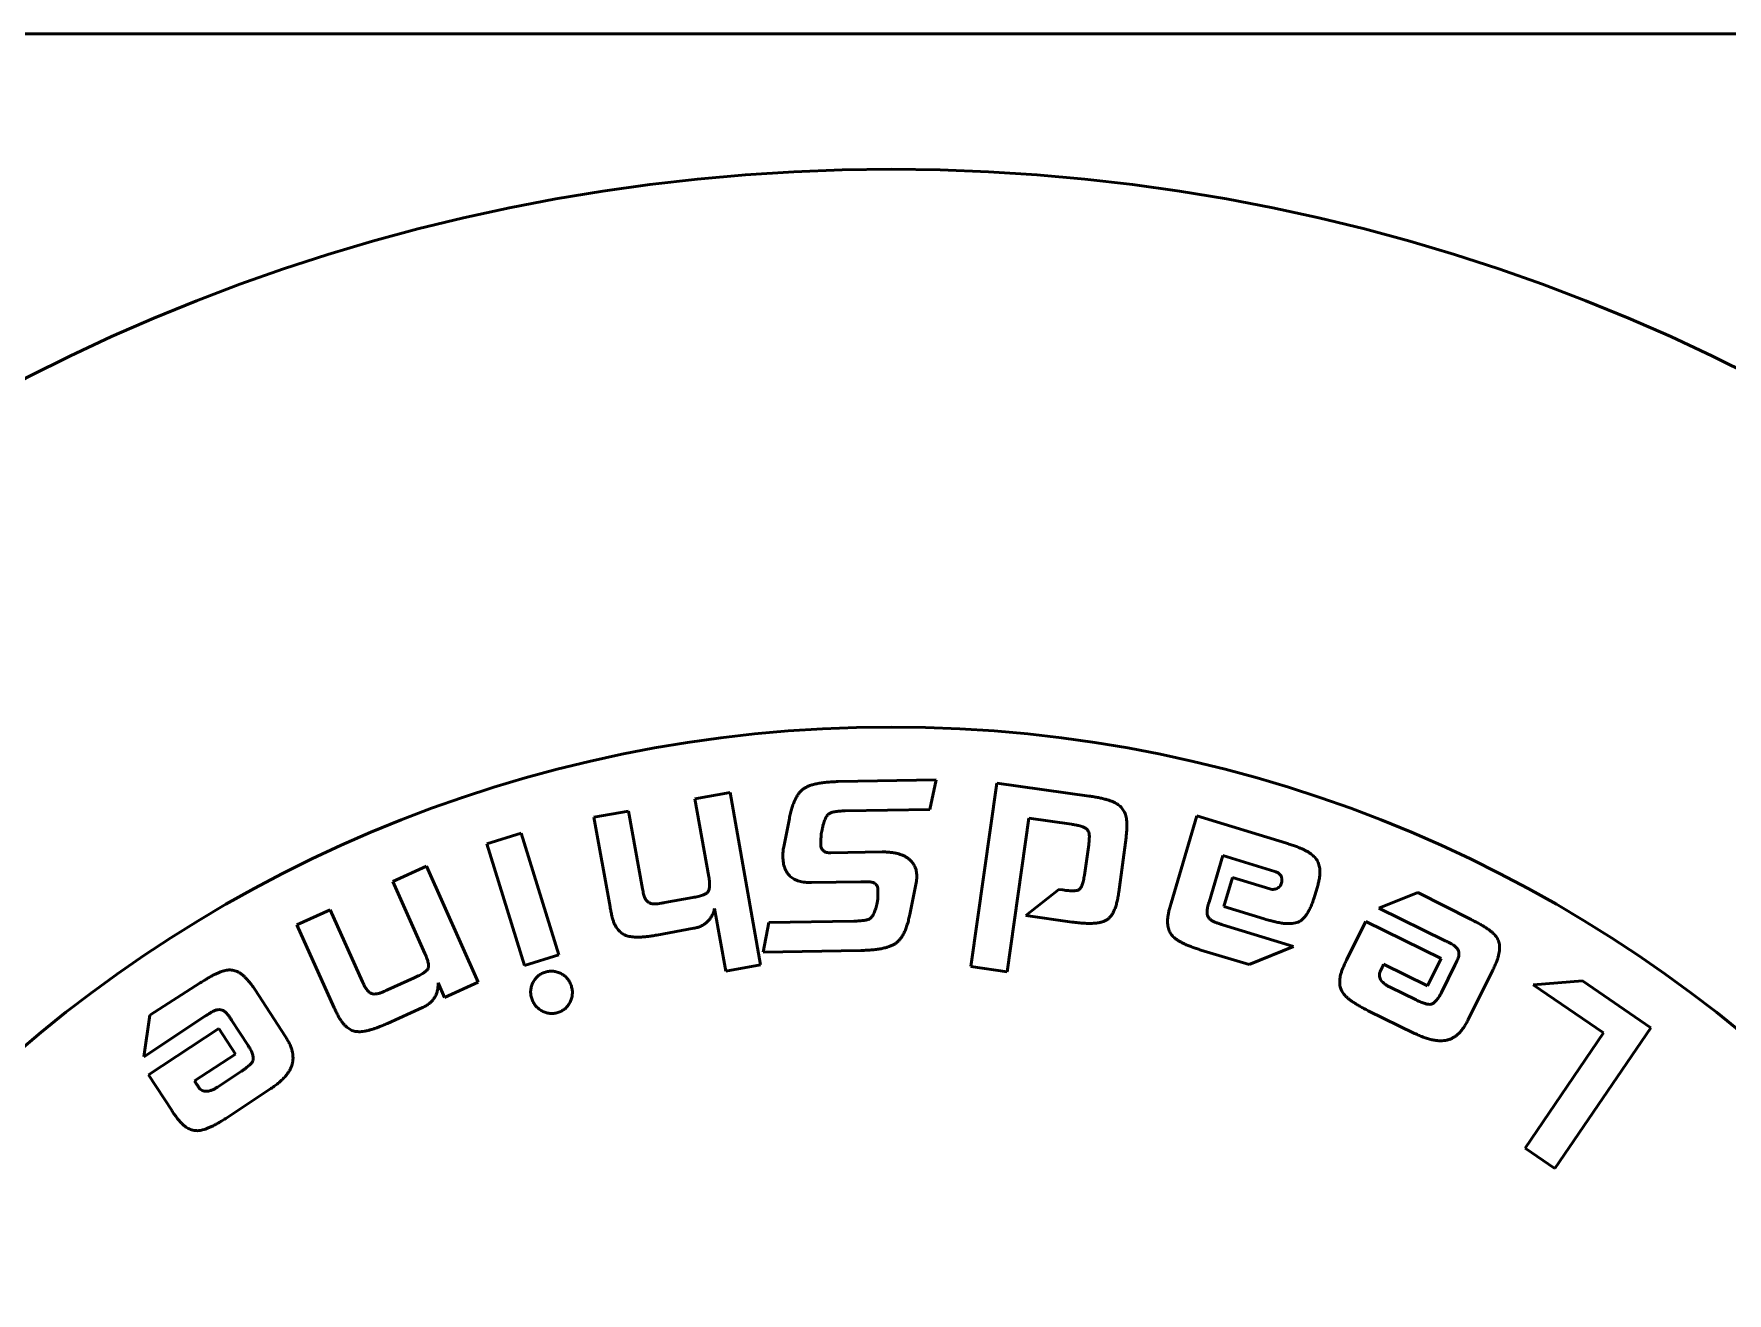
# Model space of a CAD drawing. Header units: millimetres. Extents: x 845401 to 948039, y 511594 to 550263.
# Drawn here: x 914496.32 to 914521.35, y 544587.61 to 544606.22 of the extents above; entities that cross this region are included whole.
import ezdxf

# ---------------------------------------------------------------- set-up
doc = ezdxf.new("R2010")
doc.units = ezdxf.units.MM
doc.layers.add('可见 (ISO)', color=7, linetype='Continuous', lineweight=50)

# ---------------------------------------------------------------- blocks, each defined once
blk = doc.blocks.new('A$C2A4E01FC')
at = {"layer": '可见 (ISO)', "color": 251}
for p, q in [((2171.3, 581.351), (2139.5, 581.351)), ((2151.517, 570.304), (2152.964, 570.329)), ((2152.964, 570.329), (2152.873, 569.892)), ((2153.478, 567.57), (2153.863, 570.282)), ((2153.863, 570.282), (2155.227, 570.09)), ((2149.4, 570.047), (2149.92, 570.142)), ((2149.604, 568.899), (2149.4, 570.047)), ((2149.92, 570.142), (2150.37, 567.595)), ((2147.906, 569.776), (2148.419, 569.869)), ((2148.144, 568.451), (2147.906, 569.776)), ((2148.419, 569.869), (2148.623, 568.721)), ((2150.712, 569.339), (2150.795, 569.759)), ((2152.873, 569.892), (2151.619, 569.871)), ((2154.336, 569.761), (2154.017, 567.494)), ((2154.967, 569.673), (2154.336, 569.761)), ((2156.437, 568.507), (2156.819, 569.798)), ((2156.819, 569.798), (2158.144, 569.393)), ((2146.321, 569.383), (2146.833, 569.543)), ((2146.833, 569.543), (2147.388, 567.744)), ((2151.278, 569.589), (2151.267, 569.531)), ((2155.773, 569.476), (2155.664, 568.67)), ((2146.88, 567.586), (2146.321, 569.383)), ((2151.41, 569.251), (2152.169, 569.264)), ((2155.158, 568.922), (2155.221, 569.371)), ((2157.201, 569.211), (2156.999, 568.524)), ((2157.971, 568.975), (2157.201, 569.211)), ((2144.932, 568.827), (2145.432, 569.053)), ((2145.432, 569.053), (2146.197, 567.338)), ((2145.409, 567.764), (2144.932, 568.827)), ((2151.852, 568.824), (2151.124, 568.811)), ((2152.673, 568.832), (2152.576, 568.342)), ((2154.291, 568.325), (2154.781, 568.711)), ((2154.781, 568.711), (2154.839, 568.703)), ((2157.216, 568.457), (2157.344, 568.888)), ((2157.344, 568.888), (2157.897, 568.719)), ((2158.587, 568.701), (2158.557, 568.604)), ((2148.955, 568.515), (2149.366, 568.59)), ((2149.854, 567.501), (2149.69, 568.43)), ((2152.091, 568.511), (2152.103, 568.566)), ((2157.815, 568.274), (2157.216, 568.457)), ((2159.507, 568.434), (2160.083, 568.665)), ((2160.491, 567.951), (2159.507, 568.434)), ((2160.083, 568.665), (2160.872, 568.266)), ((2143.517, 568.188), (2144.009, 568.411)), ((2144.067, 566.961), (2143.517, 568.188)), ((2144.009, 568.411), (2144.486, 567.346)), ((2150.407, 567.784), (2150.493, 568.22)), ((2150.493, 568.22), (2151.748, 568.242)), ((2154.978, 568.229), (2154.291, 568.325)), ((2157.199, 568.189), (2158.247, 567.868)), ((2159.032, 567.668), (2159.315, 568.236)), ((2159.315, 568.236), (2160.432, 567.689)), ((2149.382, 568.136), (2148.835, 568.036)), ((2146.88, 567.586), (2147.388, 567.744)), ((2151.854, 567.809), (2150.407, 567.784)), ((2157.592, 567.601), (2156.88, 567.815)), ((2158.247, 567.868), (2157.592, 567.601)), ((2160.432, 567.689), (2160.23, 567.287)), ((2150.37, 567.595), (2149.854, 567.501)), ((2153.478, 567.57), (2154.017, 567.494)), ((2160.23, 567.287), (2159.58, 567.605)), ((2160.434, 567.187), (2160.632, 567.591)), ((2161.193, 567.517), (2160.831, 566.787)), ((2141.343, 566.852), (2142.088, 567.329)), ((2142.897, 567.225), (2143.342, 566.543)), ((2144.857, 567.227), (2145.249, 567.404)), ((2145.698, 567.113), (2145.605, 567.329)), ((2146.197, 567.338), (2145.698, 567.113)), ((2159.676, 567.266), (2160.059, 567.078)), ((2161.791, 567.3), (2162.52, 567.358)), ((2161.791, 567.3), (2162.832, 566.592)), ((2162.52, 567.358), (2163.528, 566.667)), ((2145.374, 566.967), (2144.853, 566.732)), ((2141.251, 566.238), (2141.343, 566.852)), ((2142.165, 566.841), (2141.251, 566.238)), ((2142.797, 566.404), (2142.549, 566.78)), ((2160.038, 566.584), (2159.353, 566.919)), ((2141.324, 565.972), (2142.362, 566.657)), ((2142.362, 566.657), (2142.607, 566.279)), ((2161.671, 564.888), (2162.832, 566.592)), ((2163.528, 566.667), (2162.11, 564.589)), ((2142.607, 566.279), (2142.003, 565.881)), ((2141.67, 565.44), (2141.324, 565.972)), ((2142.343, 565.791), (2142.699, 566.026)), ((2143.115, 565.757), (2142.479, 565.337)), ((2162.11, 564.589), (2161.671, 564.888))]:
    blk.add_line(p, q, dxfattribs=at)
for radius in [28, 19.758]:
    blk.add_circle((2152.3, 551.351), radius, dxfattribs=at)
for points, knots in [([(2150.795, 569.759), (2150.801, 569.786), (2150.811, 569.836), (2150.83, 569.909), (2150.853, 569.973), (2150.877, 570.032), (2150.904, 570.082), (2150.933, 570.127), (2150.965, 570.164), (2151, 570.195), (2151.041, 570.219), (2151.087, 570.241), (2151.141, 570.259), (2151.202, 570.274), (2151.271, 570.286), (2151.346, 570.295), (2151.429, 570.301), (2151.487, 570.303), (2151.517, 570.304)], [0, 0, 0, 0, 0.000080812, 0.000154907, 0.000222995, 0.000285379, 0.000342864, 0.000394915, 0.000443638, 0.000488385, 0.000534205, 0.000584628, 0.000641124, 0.000703317, 0.000772628, 0.000848124, 0.000931202, 0.001020875, 0.001020875, 0.001020875, 0.001020875]), ([(2155.227, 570.09), (2155.251, 570.086), (2155.297, 570.08), (2155.363, 570.067), (2155.424, 570.054), (2155.478, 570.04), (2155.527, 570.025), (2155.571, 570.009), (2155.609, 569.992), (2155.631, 569.979), (2155.642, 569.973)], [0, 0, 0, 0, 0.0000726953, 0.0001395338, 0.0002014905, 0.000257649, 0.0003092173, 0.0003550681, 0.0003968602, 0.0004333728, 0.0004333728, 0.0004333728, 0.0004333728]), ([(2155.642, 569.973), (2155.652, 569.966), (2155.672, 569.952), (2155.699, 569.927), (2155.722, 569.899), (2155.741, 569.868), (2155.758, 569.834), (2155.77, 569.797), (2155.778, 569.757), (2155.781, 569.73), (2155.783, 569.716)], [0, 0, 0, 0, 0.0000366251, 0.0000727821, 0.0001083055, 0.0001441428, 0.0001810637, 0.0002196023, 0.000259807, 0.0003023001, 0.0003023001, 0.0003023001, 0.0003023001]), ([(2151.384, 569.83), (2151.378, 569.825), (2151.365, 569.815), (2151.35, 569.795), (2151.335, 569.772), (2151.322, 569.744), (2151.309, 569.711), (2151.297, 569.674), (2151.287, 569.633), (2151.281, 569.604), (2151.278, 569.589)], [0, 0, 0, 0, 0.0000223029, 0.0000470477, 0.0000747987, 0.0001054517, 0.0001397768, 0.0001781525, 0.0002198471, 0.0002657949, 0.0002657949, 0.0002657949, 0.0002657949]), ([(2151.619, 569.871), (2151.604, 569.87), (2151.576, 569.87), (2151.537, 569.867), (2151.501, 569.864), (2151.469, 569.859), (2151.442, 569.854), (2151.419, 569.847), (2151.399, 569.84), (2151.388, 569.833), (2151.384, 569.83)], [0, 0, 0, 0, 0.0000441411, 0.0000838428, 0.0001196448, 0.0001516471, 0.0001793849, 0.0002035528, 0.0002241455, 0.0002414163, 0.0002414163, 0.0002414163, 0.0002414163]), ([(2155.783, 569.716), (2155.784, 569.699), (2155.786, 569.663), (2155.784, 569.606), (2155.78, 569.543), (2155.775, 569.499), (2155.773, 569.476)], [0, 0, 0, 0, 0.0000509442, 0.0001075287, 0.0001704497, 0.0002398021, 0.0002398021, 0.0002398021, 0.0002398021]), ([(2151.267, 569.531), (2151.266, 569.515), (2151.263, 569.484), (2151.261, 569.442), (2151.259, 569.406), (2151.259, 569.384), (2151.259, 569.375)], [0, 0, 0, 0, 0.000049411, 0.0000919299, 0.0001276354, 0.0001565072, 0.0001565072, 0.0001565072, 0.0001565072]), ([(2155.132, 569.637), (2155.123, 569.64), (2155.103, 569.648), (2155.067, 569.656), (2155.02, 569.664), (2154.986, 569.67), (2154.967, 569.673)], [0, 0, 0, 0, 0.0000270041, 0.0000643043, 0.0001114376, 0.0001686981, 0.0001686981, 0.0001686981, 0.0001686981]), ([(2155.229, 569.513), (2155.228, 569.527), (2155.224, 569.555), (2155.203, 569.591), (2155.172, 569.62), (2155.145, 569.631), (2155.132, 569.637)], [0, 0, 0, 0, 0.0000424108, 0.0000821287, 0.0001222929, 0.0001667557, 0.0001667557, 0.0001667557, 0.0001667557]), ([(2155.221, 569.371), (2155.222, 569.386), (2155.225, 569.413), (2155.228, 569.452), (2155.23, 569.484), (2155.23, 569.504), (2155.229, 569.513)], [0, 0, 0, 0, 0.0000443411, 0.000082382, 0.0001152656, 0.000141877, 0.000141877, 0.000141877, 0.000141877]), ([(2150.712, 569.339), (2150.708, 569.315), (2150.699, 569.268), (2150.699, 569.221), (2150.699, 569.197)], [0, 0, 0, 0, 0.0000722028, 0.0001430682, 0.0001430682, 0.0001430682, 0.0001430682]), ([(2150.699, 569.197), (2150.7, 569.181), (2150.701, 569.15), (2150.706, 569.106), (2150.715, 569.064), (2150.727, 569.026), (2150.743, 568.99), (2150.761, 568.958), (2150.783, 568.929), (2150.809, 568.903), (2150.837, 568.88), (2150.869, 568.861), (2150.903, 568.844), (2150.941, 568.832), (2150.983, 568.821), (2151.027, 568.815), (2151.075, 568.811), (2151.107, 568.811), (2151.124, 568.811)], [0, 0, 0, 0, 0.0000473078, 0.0000921039, 0.0001341449, 0.0001736439, 0.0002116858, 0.0002487373, 0.0002848546, 0.0003202596, 0.0003562804, 0.0003926553, 0.0004306514, 0.0004705013, 0.0005122515, 0.0005572028, 0.0006040603, 0.0006546929, 0.0006546929, 0.0006546929, 0.0006546929]), ([(2151.259, 569.375), (2151.26, 569.365), (2151.261, 569.346), (2151.268, 569.32), (2151.28, 569.298), (2151.298, 569.28), (2151.319, 569.266), (2151.346, 569.256), (2151.377, 569.252), (2151.399, 569.251), (2151.41, 569.251)], [0, 0, 0, 0, 0.0000291368, 0.000055262, 0.0000794777, 0.0001035387, 0.0001281367, 0.0001554893, 0.0001854733, 0.0002200943, 0.0002200943, 0.0002200943, 0.0002200943]), ([(2152.169, 569.264), (2152.19, 569.264), (2152.231, 569.264), (2152.291, 569.259), (2152.347, 569.252), (2152.399, 569.24), (2152.446, 569.225), (2152.49, 569.206), (2152.531, 569.184), (2152.555, 569.165), (2152.566, 569.156)], [0, 0, 0, 0, 0.0000633712, 0.0001229515, 0.0001795221, 0.000232238, 0.0002821593, 0.0003297834, 0.000375891, 0.0004200264, 0.0004200264, 0.0004200264, 0.0004200264]), ([(2158.144, 569.393), (2158.167, 569.385), (2158.212, 569.371), (2158.275, 569.35), (2158.333, 569.327), (2158.385, 569.305), (2158.431, 569.282), (2158.47, 569.259), (2158.506, 569.237), (2158.525, 569.22), (2158.535, 569.212)], [0, 0, 0, 0, 0.00007247, 0.0001395726, 0.0002015642, 0.0002575822, 0.0003086964, 0.0003550858, 0.0003963589, 0.0004329445, 0.0004329445, 0.0004329445, 0.0004329445]), ([(2158.535, 569.212), (2158.544, 569.204), (2158.562, 569.187), (2158.585, 569.157), (2158.605, 569.126), (2158.619, 569.092), (2158.63, 569.056), (2158.637, 569.018), (2158.64, 568.977), (2158.638, 568.949), (2158.638, 568.935)], [0, 0, 0, 0, 0.0000379866, 0.0000746365, 0.0001111991, 0.0001476567, 0.0001848651, 0.0002239101, 0.0002641567, 0.0003071461, 0.0003071461, 0.0003071461, 0.0003071461]), ([(2152.566, 569.156), (2152.583, 569.14), (2152.617, 569.108), (2152.652, 569.049), (2152.675, 568.983), (2152.678, 568.936), (2152.679, 568.912)], [0, 0, 0, 0, 0.0000695655, 0.0001357939, 0.0002029472, 0.0002737938, 0.0002737938, 0.0002737938, 0.0002737938]), ([(2158.076, 568.837), (2158.076, 568.845), (2158.077, 568.861), (2158.073, 568.884), (2158.066, 568.905), (2158.054, 568.924), (2158.039, 568.941), (2158.02, 568.955), (2157.997, 568.967), (2157.98, 568.972), (2157.971, 568.975)], [0, 0, 0, 0, 0.000024645, 0.0000473002, 0.0000692663, 0.0000904027, 0.0001125962, 0.0001357852, 0.0001610896, 0.0001885581, 0.0001885581, 0.0001885581, 0.0001885581]), ([(2158.638, 568.935), (2158.636, 568.918), (2158.632, 568.882), (2158.621, 568.827), (2158.606, 568.765), (2158.593, 568.723), (2158.587, 568.701)], [0, 0, 0, 0, 0.0000507121, 0.0001071627, 0.0001699811, 0.0002394244, 0.0002394244, 0.0002394244, 0.0002394244]), ([(2148.623, 568.721), (2148.626, 568.707), (2148.631, 568.68), (2148.64, 568.643), (2148.649, 568.612), (2148.656, 568.593), (2148.659, 568.585)], [0, 0, 0, 0, 0.0000438772, 0.0000823427, 0.0001147864, 0.0001415037, 0.0001415037, 0.0001415037, 0.0001415037]), ([(2149.584, 568.665), (2149.588, 568.671), (2149.597, 568.682), (2149.605, 568.702), (2149.613, 568.726), (2149.615, 568.754), (2149.617, 568.785), (2149.615, 568.82), (2149.611, 568.858), (2149.607, 568.885), (2149.604, 568.899)], [0, 0, 0, 0, 0.0000202663, 0.0000420488, 0.000066229, 0.000094171, 0.0001253483, 0.0001599171, 0.0001986097, 0.0002416009, 0.0002416009, 0.0002416009, 0.0002416009]), ([(2152.013, 568.818), (2152.005, 568.819), (2151.986, 568.822), (2151.951, 568.824), (2151.906, 568.824), (2151.871, 568.824), (2151.852, 568.824)], [0, 0, 0, 0, 0.0000233741, 0.0000579686, 0.0001032447, 0.0001604013, 0.0001604013, 0.0001604013, 0.0001604013]), ([(2152.104, 568.711), (2152.103, 568.724), (2152.101, 568.749), (2152.082, 568.782), (2152.052, 568.807), (2152.026, 568.814), (2152.013, 568.818)], [0, 0, 0, 0, 0.0000394845, 0.0000746709, 0.0001112108, 0.0001534085, 0.0001534085, 0.0001534085, 0.0001534085]), ([(2152.103, 568.566), (2152.103, 568.581), (2152.104, 568.609), (2152.104, 568.649), (2152.105, 568.682), (2152.105, 568.702), (2152.104, 568.711)], [0, 0, 0, 0, 0.0000458678, 0.0000849325, 0.0001183369, 0.0001449495, 0.0001449495, 0.0001449495, 0.0001449495]), ([(2152.679, 568.912), (2152.679, 568.899), (2152.679, 568.872), (2152.675, 568.845), (2152.673, 568.832)], [0, 0, 0, 0, 0.00003966736, 0.00008076881, 0.00008076881, 0.00008076881, 0.00008076881]), ([(2154.839, 568.703), (2154.853, 568.701), (2154.881, 568.697), (2154.921, 568.693), (2154.956, 568.691), (2154.987, 568.69), (2155.014, 568.691), (2155.037, 568.694), (2155.057, 568.698), (2155.068, 568.703), (2155.073, 568.706)], [0, 0, 0, 0, 0.000043986, 0.0000838381, 0.0001190335, 0.0001501955, 0.0001774106, 0.0002008841, 0.0002206707, 0.0002366634, 0.0002366634, 0.0002366634, 0.0002366634]), ([(2155.073, 568.706), (2155.078, 568.709), (2155.088, 568.717), (2155.102, 568.734), (2155.114, 568.755), (2155.124, 568.78), (2155.135, 568.809), (2155.143, 568.843), (2155.151, 568.881), (2155.155, 568.908), (2155.158, 568.922)], [0, 0, 0, 0, 0.0000188294, 0.0000392441, 0.0000634962, 0.0000904979, 0.000120968, 0.0001559527, 0.0001945153, 0.0002373071, 0.0002373071, 0.0002373071, 0.0002373071]), ([(2157.897, 568.719), (2157.908, 568.716), (2157.93, 568.71), (2157.963, 568.711), (2157.994, 568.718), (2158.021, 568.734), (2158.044, 568.754), (2158.062, 568.778), (2158.073, 568.806), (2158.075, 568.826), (2158.076, 568.837)], [0, 0, 0, 0, 0.0000344609, 0.0000664613, 0.0000965484, 0.0001279525, 0.0001585794, 0.0001875515, 0.0002165291, 0.0002471714, 0.0002471714, 0.0002471714, 0.0002471714]), ([(2148.201, 568.219), (2148.196, 568.235), (2148.185, 568.269), (2148.17, 568.324), (2148.157, 568.385), (2148.148, 568.429), (2148.144, 568.451)], [0, 0, 0, 0, 0.0000504778, 0.0001069207, 0.0001700912, 0.0002393548, 0.0002393548, 0.0002393548, 0.0002393548]), ([(2148.659, 568.585), (2148.666, 568.572), (2148.68, 568.547), (2148.711, 568.519), (2148.749, 568.501), (2148.776, 568.499), (2148.791, 568.497)], [0, 0, 0, 0, 0.0000436325, 0.0000829942, 0.000122687, 0.00016534, 0.00016534, 0.00016534, 0.00016534]), ([(2148.791, 568.497), (2148.799, 568.497), (2148.82, 568.496), (2148.856, 568.5), (2148.902, 568.506), (2148.936, 568.512), (2148.955, 568.515)], [0, 0, 0, 0, 0.0000254398, 0.0000611586, 0.0001079192, 0.000165249, 0.000165249, 0.000165249, 0.000165249]), ([(2149.366, 568.59), (2149.381, 568.593), (2149.408, 568.598), (2149.447, 568.606), (2149.481, 568.616), (2149.51, 568.624), (2149.535, 568.634), (2149.556, 568.644), (2149.572, 568.654), (2149.58, 568.662), (2149.584, 568.665)], [0, 0, 0, 0, 0.0000439008, 0.0000833635, 0.0001185543, 0.0001493867, 0.0001761183, 0.000198928, 0.0002177918, 0.0002330405, 0.0002330405, 0.0002330405, 0.0002330405]), ([(2149.69, 568.43), (2149.684, 568.41), (2149.674, 568.371), (2149.649, 568.318), (2149.619, 568.271), (2149.583, 568.23), (2149.541, 568.196), (2149.493, 568.169), (2149.44, 568.148), (2149.402, 568.14), (2149.382, 568.136)], [0, 0, 0, 0, 0.0000613692, 0.0001186525, 0.0001732396, 0.0002263082, 0.0002787845, 0.0003323892, 0.0003883477, 0.0004481485, 0.0004481485, 0.0004481485, 0.0004481485]), ([(2151.989, 568.281), (2151.994, 568.286), (2152.006, 568.295), (2152.021, 568.314), (2152.035, 568.337), (2152.049, 568.363), (2152.061, 568.394), (2152.072, 568.429), (2152.082, 568.469), (2152.088, 568.496), (2152.091, 568.511)], [0, 0, 0, 0, 0.0000210147, 0.0000444548, 0.0000708627, 0.0001004075, 0.0001330518, 0.0001695235, 0.0002094457, 0.0002535919, 0.0002535919, 0.0002535919, 0.0002535919]), ([(2155.664, 568.67), (2155.66, 568.644), (2155.653, 568.594), (2155.638, 568.524), (2155.621, 568.461), (2155.599, 568.406), (2155.577, 568.358), (2155.55, 568.317), (2155.52, 568.285), (2155.486, 568.258), (2155.447, 568.24), (2155.401, 568.225), (2155.348, 568.215), (2155.288, 568.209), (2155.221, 568.208), (2155.146, 568.211), (2155.064, 568.218), (2155.007, 568.225), (2154.978, 568.229)], [0, 0, 0, 0, 0.00007865, 0.0001505451, 0.0002160983, 0.0002750104, 0.0003280519, 0.0003758972, 0.0004200644, 0.0004609254, 0.0005033067, 0.0005510408, 0.0006042369, 0.0006647106, 0.0007322598, 0.0008072181, 0.0008892155, 0.0009795201, 0.0009795201, 0.0009795201, 0.0009795201]), ([(2156.437, 568.507), (2156.431, 568.485), (2156.418, 568.443), (2156.403, 568.381), (2156.392, 568.326), (2156.388, 568.29), (2156.386, 568.273)], [0, 0, 0, 0, 0.0000689667, 0.0001318459, 0.0001889069, 0.000239668, 0.000239668, 0.000239668, 0.000239668]), ([(2156.999, 568.524), (2156.995, 568.51), (2156.987, 568.483), (2156.977, 568.446), (2156.971, 568.414), (2156.97, 568.394), (2156.969, 568.386)], [0, 0, 0, 0, 0.0000442897, 0.0000822217, 0.0001150143, 0.0001417973, 0.0001417973, 0.0001417973, 0.0001417973]), ([(2158.557, 568.604), (2158.549, 568.579), (2158.534, 568.531), (2158.508, 568.464), (2158.48, 568.405), (2158.45, 568.353), (2158.42, 568.31), (2158.387, 568.274), (2158.353, 568.246), (2158.316, 568.226), (2158.275, 568.213), (2158.228, 568.206), (2158.175, 568.204), (2158.115, 568.207), (2158.049, 568.216), (2157.977, 568.231), (2157.898, 568.25), (2157.843, 568.266), (2157.815, 568.274)], [0, 0, 0, 0, 0.0000785489, 0.0001500462, 0.0002151902, 0.0002738688, 0.0003265005, 0.0003744291, 0.0004178062, 0.0004582205, 0.0004998161, 0.0005466857, 0.0005992356, 0.0006585785, 0.0007246093, 0.0007982345, 0.0008795661, 0.0009681992, 0.0009681992, 0.0009681992, 0.0009681992]), ([(2148.835, 568.036), (2148.811, 568.032), (2148.766, 568.024), (2148.7, 568.015), (2148.64, 568.009), (2148.584, 568.006), (2148.533, 568.005), (2148.487, 568.007), (2148.446, 568.012), (2148.409, 568.02), (2148.376, 568.031), (2148.345, 568.047), (2148.315, 568.065), (2148.289, 568.089), (2148.264, 568.116), (2148.241, 568.146), (2148.22, 568.181), (2148.208, 568.206), (2148.201, 568.219)], [0, 0, 0, 0, 0.0000718445, 0.0001382173, 0.000199186, 0.0002548376, 0.000305854, 0.0003518217, 0.0003929499, 0.0004300837, 0.0004648585, 0.0004990792, 0.0005335104, 0.0005688625, 0.0006053548, 0.0006437854, 0.0006842243, 0.000727317, 0.000727317, 0.000727317, 0.000727317]), ([(2151.748, 568.242), (2151.763, 568.242), (2151.791, 568.243), (2151.832, 568.246), (2151.868, 568.249), (2151.9, 568.253), (2151.928, 568.258), (2151.952, 568.264), (2151.972, 568.272), (2151.984, 568.278), (2151.989, 568.281)], [0, 0, 0, 0, 0.000044165, 0.0000850174, 0.0001214022, 0.0001533467, 0.0001822087, 0.0002067839, 0.0002279174, 0.0002458973, 0.0002458973, 0.0002458973, 0.0002458973]), ([(2152.576, 568.342), (2152.571, 568.316), (2152.56, 568.266), (2152.54, 568.195), (2152.519, 568.13), (2152.494, 568.073), (2152.466, 568.023), (2152.437, 567.98), (2152.405, 567.944), (2152.369, 567.914), (2152.328, 567.89), (2152.281, 567.87), (2152.227, 567.852), (2152.167, 567.837), (2152.098, 567.826), (2152.023, 567.817), (2151.941, 567.811), (2151.884, 567.81), (2151.854, 567.809)], [0, 0, 0, 0, 0.000079765, 0.000153514, 0.000220929, 0.000282542, 0.000339072, 0.000391005, 0.000438918, 0.000483399, 0.000529436, 0.000579941, 0.000635761, 0.000698542, 0.00076715, 0.000842137, 0.000924145, 0.001013294, 0.001013294, 0.001013294, 0.001013294]), ([(2156.386, 568.273), (2156.386, 568.259), (2156.384, 568.231), (2156.387, 568.19), (2156.393, 568.152), (2156.403, 568.117), (2156.417, 568.084), (2156.435, 568.053), (2156.457, 568.025), (2156.483, 567.999), (2156.514, 567.974), (2156.55, 567.951), (2156.591, 567.928), (2156.638, 567.904), (2156.691, 567.881), (2156.749, 567.859), (2156.813, 567.836), (2156.857, 567.822), (2156.88, 567.815)], [0, 0, 0, 0, 0.0000429096, 0.0000830459, 0.0001213673, 0.0001578053, 0.0001934523, 0.0002288797, 0.0002638773, 0.0002997958, 0.0003383162, 0.000381051, 0.0004283062, 0.0004805556, 0.0005379198, 0.0005997576, 0.0006674132, 0.0007397033, 0.0007397033, 0.0007397033, 0.0007397033]), ([(2156.969, 568.386), (2156.969, 568.371), (2156.968, 568.344), (2156.983, 568.306), (2157.008, 568.272), (2157.032, 568.256), (2157.045, 568.247)], [0, 0, 0, 0, 0.0000416315, 0.000080556, 0.0001206664, 0.0001651598, 0.0001651598, 0.0001651598, 0.0001651598]), ([(2157.045, 568.247), (2157.052, 568.243), (2157.07, 568.234), (2157.104, 568.22), (2157.148, 568.205), (2157.181, 568.194), (2157.199, 568.189)], [0, 0, 0, 0, 0.0000255544, 0.0000618, 0.0001084889, 0.0001655519, 0.0001655519, 0.0001655519, 0.0001655519]), ([(2160.872, 568.266), (2160.893, 568.255), (2160.935, 568.234), (2160.994, 568.203), (2161.048, 568.172), (2161.095, 568.142), (2161.137, 568.113), (2161.173, 568.085), (2161.205, 568.058), (2161.222, 568.039), (2161.23, 568.029)], [0, 0, 0, 0, 0.0000723596, 0.0001396807, 0.0002010089, 0.0002575021, 0.0003083449, 0.0003542906, 0.0003951639, 0.0004315861, 0.0004315861, 0.0004315861, 0.0004315861]), ([(2160.632, 567.874), (2160.625, 567.879), (2160.61, 567.89), (2160.579, 567.906), (2160.539, 567.928), (2160.508, 567.943), (2160.491, 567.951)], [0, 0, 0, 0, 0.00002321, 0.0000576452, 0.0001036778, 0.0001605725, 0.0001605725, 0.0001605725, 0.0001605725]), ([(2161.23, 568.029), (2161.238, 568.02), (2161.253, 568), (2161.27, 567.968), (2161.283, 567.934), (2161.292, 567.898), (2161.295, 567.861), (2161.295, 567.822), (2161.29, 567.781), (2161.283, 567.753), (2161.28, 567.739)], [0, 0, 0, 0, 0.0000370306, 0.000072782, 0.0001089429, 0.0001448402, 0.0001821902, 0.0002210241, 0.0002617916, 0.0003050687, 0.0003050687, 0.0003050687, 0.0003050687]), ([(2145.452, 567.534), (2145.454, 567.54), (2145.459, 567.553), (2145.461, 567.574), (2145.461, 567.598), (2145.456, 567.626), (2145.45, 567.656), (2145.438, 567.689), (2145.426, 567.726), (2145.415, 567.751), (2145.409, 567.764)], [0, 0, 0, 0, 0.0000190576, 0.0000400177, 0.0000636723, 0.0000909921, 0.000122147, 0.000156521, 0.0001948231, 0.0002377155, 0.0002377155, 0.0002377155, 0.0002377155]), ([(2160.689, 567.724), (2160.691, 567.738), (2160.695, 567.765), (2160.686, 567.806), (2160.665, 567.844), (2160.643, 567.864), (2160.632, 567.874)], [0, 0, 0, 0, 0.0000417465, 0.0000807387, 0.0001224701, 0.0001689366, 0.0001689366, 0.0001689366, 0.0001689366]), ([(2160.632, 567.591), (2160.639, 567.604), (2160.653, 567.629), (2160.668, 567.665), (2160.682, 567.696), (2160.687, 567.715), (2160.689, 567.724)], [0, 0, 0, 0, 0.0000458374, 0.000084875, 0.0001178922, 0.0001449593, 0.0001449593, 0.0001449593, 0.0001449593]), ([(2161.28, 567.739), (2161.276, 567.723), (2161.266, 567.689), (2161.247, 567.637), (2161.222, 567.578), (2161.203, 567.538), (2161.193, 567.517)], [0, 0, 0, 0, 0.0000488621, 0.0001053927, 0.0001685147, 0.0002390998, 0.0002390998, 0.0002390998, 0.0002390998]), ([(2142.088, 567.329), (2142.108, 567.342), (2142.147, 567.367), (2142.204, 567.403), (2142.258, 567.432), (2142.308, 567.459), (2142.355, 567.48), (2142.398, 567.497), (2142.437, 567.51), (2142.462, 567.515), (2142.474, 567.517)], [0, 0, 0, 0, 0.0000725544, 0.0001396466, 0.0002012319, 0.0002579489, 0.000308878, 0.000354608, 0.000395608, 0.0004321438, 0.0004321438, 0.0004321438, 0.0004321438]), ([(2142.474, 567.517), (2142.486, 567.519), (2142.511, 567.522), (2142.547, 567.52), (2142.583, 567.515), (2142.618, 567.504), (2142.652, 567.488), (2142.686, 567.468), (2142.719, 567.443), (2142.739, 567.424), (2142.749, 567.414)], [0, 0, 0, 0, 0.0000368387, 0.0000729747, 0.0001089739, 0.0001450305, 0.000182162, 0.0002208766, 0.0002619619, 0.0003050895, 0.0003050895, 0.0003050895, 0.0003050895]), ([(2145.249, 567.404), (2145.263, 567.41), (2145.289, 567.422), (2145.325, 567.44), (2145.357, 567.458), (2145.384, 567.474), (2145.407, 567.49), (2145.427, 567.505), (2145.441, 567.52), (2145.449, 567.53), (2145.452, 567.534)], [0, 0, 0, 0, 0.000045118, 0.0000856633, 0.0001219325, 0.0001537097, 0.0001818426, 0.0002064441, 0.0002268823, 0.0002438815, 0.0002438815, 0.0002438815, 0.0002438815]), ([(2146.987, 567.099), (2146.981, 567.119), (2146.971, 567.159), (2146.97, 567.22), (2146.982, 567.281), (2147.005, 567.338), (2147.038, 567.391), (2147.081, 567.434), (2147.131, 567.469), (2147.169, 567.483), (2147.189, 567.49)], [0, 0, 0, 0, 0.0000619762, 0.0001214811, 0.0001814737, 0.0002431748, 0.0003049906, 0.0003637336, 0.0004230503, 0.0004849629, 0.0004849629, 0.0004849629, 0.0004849629]), ([(2147.189, 567.49), (2147.208, 567.495), (2147.247, 567.505), (2147.307, 567.504), (2147.366, 567.492), (2147.422, 567.468), (2147.474, 567.434), (2147.517, 567.391), (2147.552, 567.34), (2147.566, 567.301), (2147.573, 567.282)], [0, 0, 0, 0, 0.0000603678, 0.0001183272, 0.0001769277, 0.0002386981, 0.0003008135, 0.0003604982, 0.0004201165, 0.0004821886, 0.0004821886, 0.0004821886, 0.0004821886]), ([(2159.353, 566.919), (2159.332, 566.93), (2159.29, 566.95), (2159.231, 566.983), (2159.177, 567.014), (2159.129, 567.045), (2159.086, 567.075), (2159.05, 567.105), (2159.018, 567.134), (2158.992, 567.162), (2158.971, 567.192), (2158.954, 567.223), (2158.941, 567.256), (2158.934, 567.292), (2158.93, 567.329), (2158.93, 567.368), (2158.935, 567.409), (2158.94, 567.437), (2158.944, 567.451)], [0, 0, 0, 0, 0.0000729332, 0.0001400892, 0.0002022489, 0.0002595782, 0.0003111202, 0.0003586117, 0.0004010849, 0.0004391761, 0.0004748549, 0.0005100633, 0.0005451896, 0.0005811816, 0.0006182012, 0.0006572731, 0.0006982946, 0.0007421605, 0.0007421605, 0.0007421605, 0.0007421605]), ([(2158.944, 567.451), (2158.948, 567.466), (2158.959, 567.5), (2158.979, 567.551), (2159.003, 567.608), (2159.022, 567.648), (2159.032, 567.668)], [0, 0, 0, 0, 0.000048846, 0.0001040108, 0.0001661201, 0.000234962, 0.000234962, 0.000234962, 0.000234962]), ([(2159.522, 567.485), (2159.52, 567.475), (2159.516, 567.455), (2159.519, 567.424), (2159.527, 567.394), (2159.544, 567.365), (2159.567, 567.338), (2159.597, 567.313), (2159.633, 567.288), (2159.661, 567.274), (2159.676, 567.266)], [0, 0, 0, 0, 0.000031141, 0.0000614804, 0.0000912662, 0.0001233752, 0.0001579555, 0.0001964864, 0.000240003, 0.0002883875, 0.0002883875, 0.0002883875, 0.0002883875]), ([(2159.58, 567.605), (2159.572, 567.588), (2159.558, 567.56), (2159.541, 567.523), (2159.529, 567.5), (2159.524, 567.489), (2159.522, 567.485)], [0, 0, 0, 0, 0.0000554481, 0.0000957065, 0.0001215318, 0.0001329247, 0.0001329247, 0.0001329247, 0.0001329247]), ([(2142.749, 567.414), (2142.761, 567.402), (2142.785, 567.376), (2142.821, 567.333), (2142.859, 567.282), (2142.884, 567.245), (2142.897, 567.225)], [0, 0, 0, 0, 0.0000496288, 0.0001058376, 0.0001693118, 0.0002397638, 0.0002397638, 0.0002397638, 0.0002397638]), ([(2144.486, 567.346), (2144.492, 567.333), (2144.503, 567.308), (2144.52, 567.274), (2144.537, 567.247), (2144.549, 567.231), (2144.554, 567.224)], [0, 0, 0, 0, 0.0000438585, 0.0000821327, 0.0001146938, 0.0001411122, 0.0001411122, 0.0001411122, 0.0001411122]), ([(2144.554, 567.224), (2144.563, 567.212), (2144.581, 567.191), (2144.618, 567.171), (2144.659, 567.163), (2144.687, 567.167), (2144.702, 567.17)], [0, 0, 0, 0, 0.0000425349, 0.0000817797, 0.0001218959, 0.0001665178, 0.0001665178, 0.0001665178, 0.0001665178]), ([(2144.702, 567.17), (2144.71, 567.171), (2144.73, 567.175), (2144.763, 567.187), (2144.807, 567.204), (2144.839, 567.219), (2144.857, 567.227)], [0, 0, 0, 0, 0.0000237178, 0.0000594535, 0.0001061464, 0.0001648363, 0.0001648363, 0.0001648363, 0.0001648363]), ([(2145.605, 567.329), (2145.604, 567.308), (2145.603, 567.268), (2145.592, 567.21), (2145.574, 567.157), (2145.549, 567.109), (2145.515, 567.065), (2145.475, 567.027), (2145.428, 566.993), (2145.392, 566.975), (2145.374, 566.967)], [0, 0, 0, 0, 0.0000618302, 0.0001195116, 0.0001741817, 0.0002281617, 0.0002810333, 0.0003358071, 0.0003929618, 0.0004537126, 0.0004537126, 0.0004537126, 0.0004537126]), ([(2147.573, 567.282), (2147.578, 567.262), (2147.588, 567.222), (2147.589, 567.16), (2147.578, 567.1), (2147.555, 567.043), (2147.522, 566.991), (2147.481, 566.947), (2147.431, 566.913), (2147.394, 566.899), (2147.375, 566.892)], [0, 0, 0, 0, 0.0000620533, 0.0001216322, 0.0001810439, 0.0002428217, 0.0003047145, 0.0003635466, 0.0004213744, 0.0004815913, 0.0004815913, 0.0004815913, 0.0004815913]), ([(2160.28, 567.014), (2160.293, 567.019), (2160.323, 567.031), (2160.36, 567.07), (2160.399, 567.121), (2160.422, 567.164), (2160.434, 567.187)], [0, 0, 0, 0, 0.0000414142, 0.0000923304, 0.0001560286, 0.000233721, 0.000233721, 0.000233721, 0.000233721]), ([(2142.462, 566.896), (2142.451, 566.905), (2142.43, 566.922), (2142.391, 566.936), (2142.347, 566.936), (2142.319, 566.927), (2142.304, 566.923)], [0, 0, 0, 0, 0.0000415118, 0.0000808166, 0.0001218727, 0.000168246, 0.000168246, 0.000168246, 0.000168246]), ([(2144.183, 566.751), (2144.174, 566.765), (2144.153, 566.795), (2144.125, 566.844), (2144.095, 566.9), (2144.077, 566.94), (2144.067, 566.961)], [0, 0, 0, 0, 0.0000509906, 0.0001080385, 0.000170797, 0.0002401373, 0.0002401373, 0.0002401373, 0.0002401373]), ([(2147.375, 566.892), (2147.355, 566.887), (2147.315, 566.877), (2147.254, 566.877), (2147.194, 566.889), (2147.138, 566.914), (2147.085, 566.947), (2147.043, 566.99), (2147.008, 567.041), (2146.994, 567.079), (2146.987, 567.099)], [0, 0, 0, 0, 0.0000619371, 0.0001213966, 0.0001803592, 0.0002419321, 0.0003035407, 0.0003630346, 0.0004224623, 0.0004843359, 0.0004843359, 0.0004843359, 0.0004843359]), ([(2160.059, 567.078), (2160.083, 567.067), (2160.127, 567.047), (2160.188, 567.024), (2160.238, 567.011), (2160.268, 567.013), (2160.28, 567.014)], [0, 0, 0, 0, 0.0000803562, 0.0001455926, 0.0001966234, 0.0002341245, 0.0002341245, 0.0002341245, 0.0002341245]), ([(2142.304, 566.923), (2142.297, 566.92), (2142.279, 566.912), (2142.249, 566.894), (2142.21, 566.871), (2142.181, 566.852), (2142.165, 566.841)], [0, 0, 0, 0, 0.0000235261, 0.0000579437, 0.0001035938, 0.0001608092, 0.0001608092, 0.0001608092, 0.0001608092]), ([(2142.549, 566.78), (2142.541, 566.793), (2142.526, 566.817), (2142.503, 566.849), (2142.483, 566.875), (2142.468, 566.89), (2142.462, 566.896)], [0, 0, 0, 0, 0.0000455893, 0.0000850474, 0.0001184986, 0.0001457565, 0.0001457565, 0.0001457565, 0.0001457565]), ([(2144.853, 566.732), (2144.831, 566.722), (2144.788, 566.703), (2144.726, 566.677), (2144.667, 566.657), (2144.612, 566.639), (2144.562, 566.625), (2144.515, 566.615), (2144.472, 566.609), (2144.433, 566.608), (2144.397, 566.61), (2144.362, 566.617), (2144.328, 566.627), (2144.296, 566.644), (2144.265, 566.663), (2144.237, 566.689), (2144.209, 566.718), (2144.192, 566.74), (2144.183, 566.751)], [0, 0, 0, 0, 0.0000727262, 0.0001399641, 0.0002024142, 0.000259487, 0.0003121833, 0.0003595608, 0.0004023671, 0.0004408751, 0.0004765888, 0.0005117606, 0.0005468276, 0.0005822488, 0.0006186547, 0.0006567617, 0.0006967739, 0.0007394491, 0.0007394491, 0.0007394491, 0.0007394491]), ([(2160.831, 566.787), (2160.821, 566.767), (2160.8, 566.728), (2160.766, 566.674), (2160.73, 566.625), (2160.692, 566.584), (2160.652, 566.549), (2160.609, 566.521), (2160.566, 566.499), (2160.519, 566.484), (2160.471, 566.476), (2160.419, 566.473), (2160.363, 566.477), (2160.305, 566.485), (2160.243, 566.502), (2160.177, 566.523), (2160.108, 566.55), (2160.062, 566.572), (2160.038, 566.584)], [0, 0, 0, 0, 0.0000676908, 0.0001311971, 0.000189823, 0.0002455259, 0.0002973676, 0.0003469218, 0.0003948645, 0.0004418317, 0.0004900241, 0.0005409098, 0.0005951725, 0.0006539233, 0.0007167585, 0.0007842094, 0.0008574097, 0.0009355975, 0.0009355975, 0.0009355975, 0.0009355975]), ([(2143.342, 566.543), (2143.354, 566.524), (2143.378, 566.486), (2143.408, 566.429), (2143.431, 566.374), (2143.447, 566.32), (2143.456, 566.268), (2143.46, 566.217), (2143.456, 566.168), (2143.446, 566.121), (2143.429, 566.074), (2143.404, 566.028), (2143.373, 565.982), (2143.335, 565.937), (2143.289, 565.891), (2143.238, 565.846), (2143.179, 565.8), (2143.137, 565.772), (2143.115, 565.757)], [0, 0, 0, 0, 0.0000680523, 0.0001308647, 0.0001898524, 0.0002450458, 0.0002966358, 0.0003463464, 0.0003938757, 0.0004412053, 0.0004893417, 0.0005404478, 0.0005942364, 0.0006528173, 0.0007154737, 0.0007833661, 0.000856046, 0.0009341152, 0.0009341152, 0.0009341152, 0.0009341152]), ([(2142.699, 566.026), (2142.722, 566.041), (2142.762, 566.068), (2142.811, 566.11), (2142.848, 566.146), (2142.861, 566.172), (2142.867, 566.184)], [0, 0, 0, 0, 0.0000806956, 0.0001452091, 0.0001962613, 0.0002338903, 0.0002338903, 0.0002338903, 0.0002338903]), ([(2142.867, 566.184), (2142.868, 566.19), (2142.871, 566.204), (2142.871, 566.226), (2142.867, 566.251), (2142.859, 566.277), (2142.849, 566.306), (2142.835, 566.337), (2142.817, 566.37), (2142.804, 566.392), (2142.797, 566.404)], [0, 0, 0, 0, 0.0000200127, 0.000041992, 0.0000664603, 0.0000933999, 0.0001238796, 0.0001579278, 0.0001949909, 0.0002361663, 0.0002361663, 0.0002361663, 0.0002361663]), ([(2142.003, 565.881), (2142.013, 565.865), (2142.031, 565.838), (2142.053, 565.804), (2142.067, 565.783), (2142.074, 565.773), (2142.076, 565.77)], [0, 0, 0, 0, 0.0000555832, 0.000096095, 0.0001218455, 0.0001328375, 0.0001328375, 0.0001328375, 0.0001328375]), ([(2142.076, 565.77), (2142.084, 565.763), (2142.1, 565.749), (2142.128, 565.735), (2142.158, 565.728), (2142.191, 565.727), (2142.226, 565.734), (2142.263, 565.747), (2142.303, 565.766), (2142.329, 565.782), (2142.343, 565.791)], [0, 0, 0, 0, 0.0000315072, 0.0000615813, 0.0000916189, 0.0001235665, 0.0001583022, 0.0001972892, 0.0002406577, 0.0002891929, 0.0002891929, 0.0002891929, 0.0002891929]), ([(2141.812, 565.253), (2141.801, 565.265), (2141.777, 565.291), (2141.743, 565.335), (2141.706, 565.385), (2141.682, 565.421), (2141.67, 565.44)], [0, 0, 0, 0, 0.0000489149, 0.0001044961, 0.0001663964, 0.0002352873, 0.0002352873, 0.0002352873, 0.0002352873]), ([(2142.479, 565.337), (2142.458, 565.323), (2142.419, 565.298), (2142.361, 565.264), (2142.307, 565.234), (2142.256, 565.207), (2142.208, 565.186), (2142.164, 565.17), (2142.124, 565.157), (2142.085, 565.149), (2142.049, 565.145), (2142.014, 565.148), (2141.979, 565.153), (2141.944, 565.164), (2141.91, 565.179), (2141.876, 565.199), (2141.843, 565.224), (2141.822, 565.243), (2141.812, 565.253)], [0, 0, 0, 0, 0.0000725393, 0.0001398084, 0.0002018757, 0.0002590843, 0.0003110368, 0.0003581378, 0.0004007502, 0.0004388244, 0.0004746441, 0.0005097775, 0.0005447647, 0.0005809271, 0.0006181676, 0.0006569957, 0.000697862, 0.0007415765, 0.0007415765, 0.0007415765, 0.0007415765])]:
    blk.add_open_spline(points, degree=3, knots=knots, dxfattribs=at)

msp = doc.modelspace()

# ---------------------------------------------------------------- block references
msp.add_blockref('A$C2A4E01FC', (912356.693, 544024.865))

doc.saveas('drawing.dxf')
